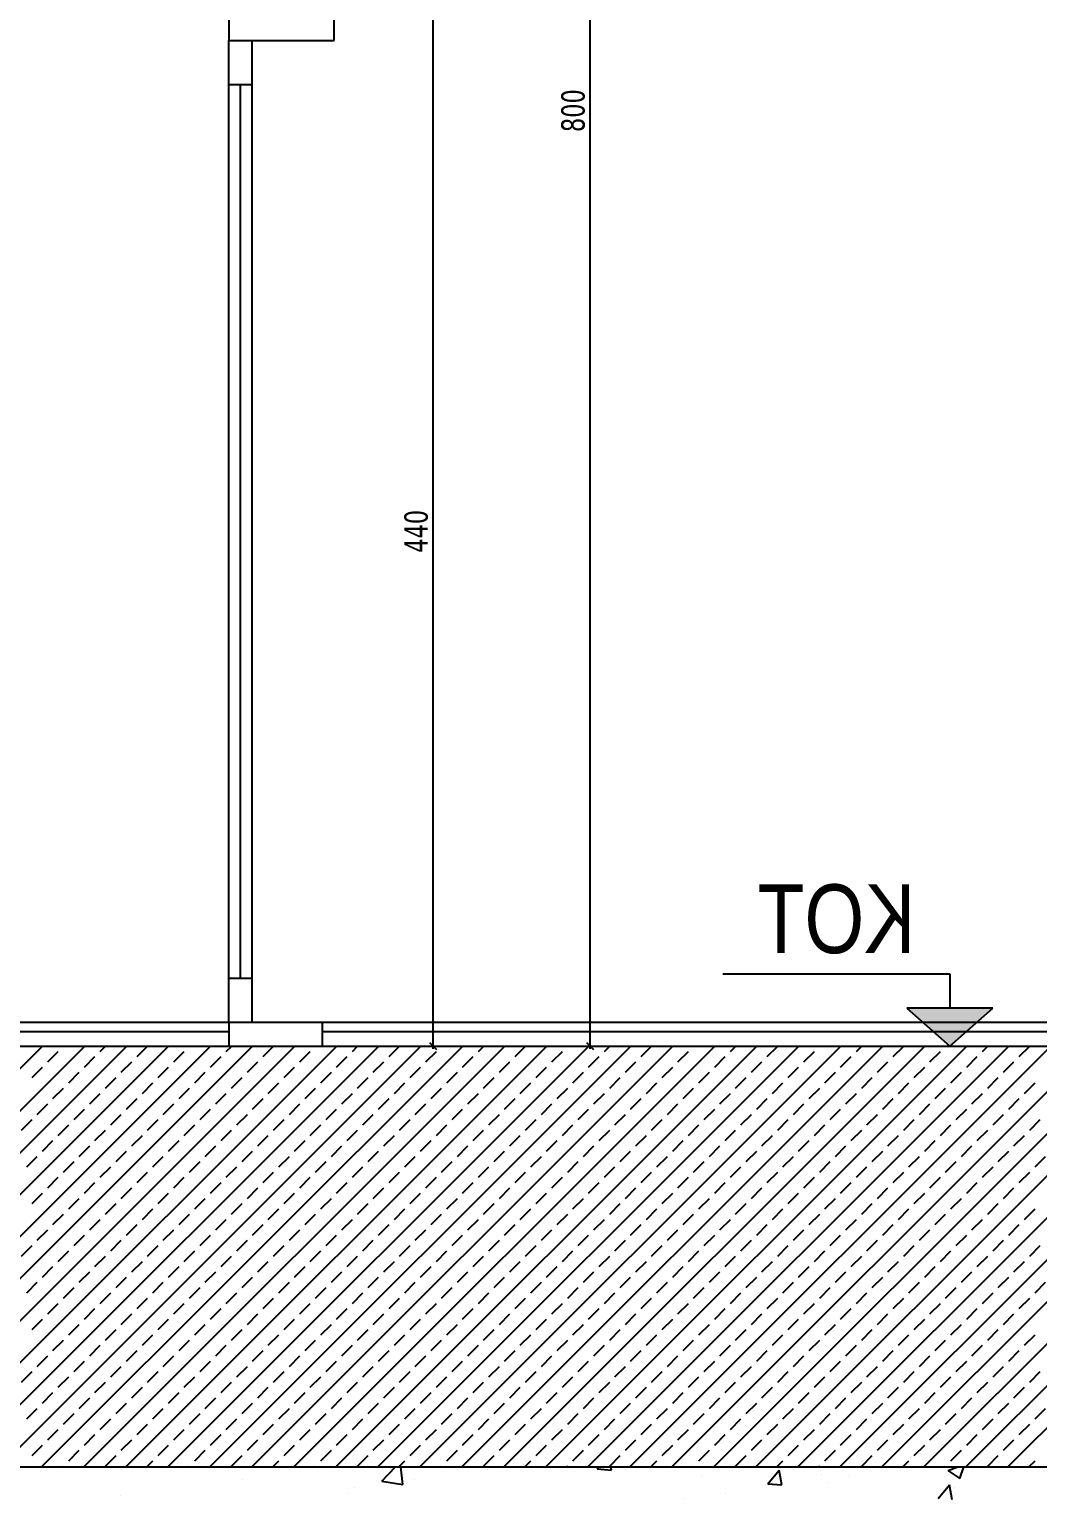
# Model space of a CAD drawing. Header units: millimetres. Extents: x 43168.9 to 43194.6, y -25545.1 to -25543.4.
# Drawn here: x 43182.3806 to 43182.4668, y -25544.7853 to -25544.6596 of the extents above; entities that cross this region are included whole.
import ezdxf
from ezdxf.enums import TextEntityAlignment as Align

# ---------------------------------------------------------------- set-up
doc = ezdxf.new("R2010")
doc.units = ezdxf.units.MM
doc.header["$LTSCALE"] = 200
doc.linetypes.add('kesit_$0$HIDDEN2', pattern=[0.1875, 0.125, -0.0625])
for name, color, linetype in [('dograma_sgh', 43, 'Continuous'), ('kaplama-gnl_sgh', 30, 'Continuous'), ('kesit_$0$izd-alt_sgh', 8, 'kesit_$0$HIDDEN2'), ('kolon-b.a_sgh', 6, 'Continuous'), ('olcuic_sgh', 183, 'Continuous'), ('tarama-betonarme_sgh', 223, 'Continuous'), ('tarama-zemin_sgh', 197, 'Continuous')]:
    doc.layers.add(name, color=color, linetype=linetype)
doc.styles.add('dim', font='VERDANA.TTF', dxfattribs={"width": 0.7})
doc.styles.add('kesit_$0$text2', font='arial.ttf')

msp = doc.modelspace()

# ---------------------------------------------------------------- hatches: boundary and pattern name
msp.add_hatch(color=256).paths.add_polyline_path([(43182.45561, -25544.74332), (43182.46296, -25544.74332), (43182.45928, -25544.74656)])

# ---------------------------------------------------------------- linework, layer by layer
at = {"color": 0, "linetype": 'ByBlock'}
for p, q in [((43182.43988, -25544.74038), (43182.45928, -25544.74038)), ((43182.45928, -25544.74038), (43182.45928, -25544.74332))]:
    msp.add_line(p, q, dxfattribs=at)
for p, q in [((43182.46296, -25544.74332), (43182.45561, -25544.74332)), ((43182.45561, -25544.74332), (43182.45928, -25544.74656)), ((43182.45928, -25544.74656), (43182.46296, -25544.74332))]:
    msp.add_line(p, q)
at = {"color": 0, "linetype": 'ByBlock', "lineweight": -2}
for p, q in [((43182.4148, -25544.74626), (43182.4154, -25544.74686)), ((43182.42822, -25544.74626), (43182.42882, -25544.74686))]:
    msp.add_line(p, q, dxfattribs=at)
at = {"layer": 'dograma_sgh'}
for p, q in [((43182.39764, -25544.65856), (43182.39764, -25544.66056)), ((43182.40664, -25544.66056), (43182.40664, -25544.65856)), ((43182.39764, -25544.66056), (43182.40664, -25544.66056)), ((43182.39764, -25544.74456), (43182.39764, -25544.66056)), ((43182.39964, -25544.74456), (43182.39964, -25544.66056)), ((43182.39964, -25544.66436), (43182.39764, -25544.66436)), ((43182.39864, -25544.74076), (43182.39864, -25544.66436)), ((43182.39764, -25544.74076), (43182.39964, -25544.74076)), ((43182.39764, -25544.74456), (43182.39764, -25544.74656)), ((43182.40564, -25544.74456), (43182.39764, -25544.74456)), ((43182.40564, -25544.74656), (43182.40564, -25544.74456)), ((43182.39764, -25544.74656), (43182.40564, -25544.74656))]:
    msp.add_line(p, q, dxfattribs=at)
at = {"layer": 'kaplama-gnl_sgh'}
for p, q in [((43182.39764, -25544.74456), (43182.30164, -25544.74456)), ((43182.48444, -25544.74456), (43182.40564, -25544.74456)), ((43182.39764, -25544.74536), (43182.30164, -25544.74536)), ((43182.48524, -25544.74536), (43182.40564, -25544.74536))]:
    msp.add_line(p, q, dxfattribs=at)
at = {"layer": 'kesit_$0$izd-alt_sgh'}
msp.add_line((43181.05362, -25544.74656), (43183.01231, -25544.74656), dxfattribs=at)
at = {"layer": 'kolon-b.a_sgh'}
for p, q in [((43182.30164, -25544.74656), (43182.88759, -25544.74656)), ((43182.30164, -25544.78256), (43182.89559, -25544.78256))]:
    msp.add_line(p, q, dxfattribs=at)
at = {"layer": 'olcuic_sgh'}
for p, q in [((43182.42852, -25544.74681), (43182.42852, -25544.58631)), ((43182.4151, -25544.74681), (43182.4151, -25544.65831)), ((43182.4121, -25544.74656), (43182.4157, -25544.74656)), ((43182.42552, -25544.74656), (43182.42912, -25544.74656))]:
    msp.add_line(p, q, dxfattribs=at)
at = {"layer": 'tarama-betonarme_sgh'}
for p, q in [((43182.34571, -25544.78256), (43182.38171, -25544.74656)), ((43182.34931, -25544.78256), (43182.38531, -25544.74656)), ((43182.3529, -25544.78256), (43182.3889, -25544.74656)), ((43182.35649, -25544.78256), (43182.39249, -25544.74656)), ((43182.36008, -25544.78256), (43182.39608, -25544.74656)), ((43182.36367, -25544.78256), (43182.39967, -25544.74656)), ((43182.36727, -25544.78256), (43182.40327, -25544.74656)), ((43182.37086, -25544.78256), (43182.40686, -25544.74656)), ((43182.37445, -25544.78256), (43182.41045, -25544.74656)), ((43182.37804, -25544.78256), (43182.41404, -25544.74656)), ((43182.38163, -25544.78256), (43182.41763, -25544.74656)), ((43182.38215, -25544.74792), (43182.38305, -25544.74702)), ((43182.3835, -25544.74657), (43182.38351, -25544.74656)), ((43182.38523, -25544.78256), (43182.42123, -25544.74656)), ((43182.38664, -25544.74702), (43182.3871, -25544.74656)), ((43182.38882, -25544.78256), (43182.42482, -25544.74656)), ((43182.38979, -25544.74747), (43182.39068, -25544.74657)), ((43182.39241, -25544.78256), (43182.42841, -25544.74656)), ((43182.39293, -25544.74792), (43182.39383, -25544.74702)), ((43182.39428, -25544.74657), (43182.39429, -25544.74656)), ((43182.396, -25544.78256), (43182.432, -25544.74656)), ((43182.39742, -25544.74702), (43182.39788, -25544.74656)), ((43182.39959, -25544.78256), (43182.43559, -25544.74656)), ((43182.40056, -25544.74747), (43182.40146, -25544.74657)), ((43182.40319, -25544.78256), (43182.43919, -25544.74656)), ((43182.40371, -25544.74792), (43182.4046, -25544.74702)), ((43182.40505, -25544.74657), (43182.40506, -25544.74656)), ((43182.40678, -25544.78256), (43182.44278, -25544.74656)), ((43182.4082, -25544.74702), (43182.40865, -25544.74656)), ((43182.41037, -25544.78256), (43182.44637, -25544.74656)), ((43182.41134, -25544.74747), (43182.41224, -25544.74657)), ((43182.41396, -25544.78256), (43182.44996, -25544.74656)), ((43182.41448, -25544.74792), (43182.41538, -25544.74702)), ((43182.41583, -25544.74657), (43182.41584, -25544.74656)), ((43182.41756, -25544.78256), (43182.45356, -25544.74656)), ((43182.41897, -25544.74702), (43182.41943, -25544.74656)), ((43182.42115, -25544.78256), (43182.45715, -25544.74656)), ((43182.42212, -25544.74747), (43182.42301, -25544.74657)), ((43182.42474, -25544.78256), (43182.46074, -25544.74656)), ((43182.42526, -25544.74792), (43182.42616, -25544.74702)), ((43182.42661, -25544.74657), (43182.42661, -25544.74656)), ((43182.42833, -25544.78256), (43182.46433, -25544.74656)), ((43182.42975, -25544.74702), (43182.43021, -25544.74656)), ((43182.43192, -25544.78256), (43182.46792, -25544.74656)), ((43182.43289, -25544.74747), (43182.43379, -25544.74657)), ((43182.43552, -25544.78256), (43182.47152, -25544.74656)), ((43182.43603, -25544.74792), (43182.43693, -25544.74702)), ((43182.43738, -25544.74657), (43182.43739, -25544.74656)), ((43182.43911, -25544.78256), (43182.47511, -25544.74656)), ((43182.44052, -25544.74702), (43182.44098, -25544.74656)), ((43182.4427, -25544.78256), (43182.4787, -25544.74656)), ((43182.44367, -25544.74747), (43182.44457, -25544.74657)), ((43182.44629, -25544.78256), (43182.48229, -25544.74656)), ((43182.44681, -25544.74792), (43182.44771, -25544.74702)), ((43182.44816, -25544.74657), (43182.44817, -25544.74656)), ((43182.44988, -25544.78256), (43182.48588, -25544.74656)), ((43182.4513, -25544.74702), (43182.45176, -25544.74656)), ((43182.45348, -25544.78256), (43182.48948, -25544.74656)), ((43182.45444, -25544.74747), (43182.45534, -25544.74657)), ((43182.45707, -25544.78256), (43182.49307, -25544.74656)), ((43182.45759, -25544.74792), (43182.45849, -25544.74702)), ((43182.45893, -25544.74657), (43182.45894, -25544.74656)), ((43182.46066, -25544.78256), (43182.49666, -25544.74656)), ((43182.46208, -25544.74702), (43182.46254, -25544.74656)), ((43182.46425, -25544.78256), (43182.50025, -25544.74656)), ((43182.46522, -25544.74747), (43182.46612, -25544.74657)), ((43182.38081, -25544.74926), (43182.3817, -25544.74836)), ((43182.3853, -25544.74836), (43182.38619, -25544.74747)), ((43182.38844, -25544.74881), (43182.38934, -25544.74792)), ((43182.39158, -25544.74926), (43182.39248, -25544.74836)), ((43182.39607, -25544.74836), (43182.39697, -25544.74747)), ((43182.39922, -25544.74881), (43182.40011, -25544.74792)), ((43182.40236, -25544.74926), (43182.40326, -25544.74836)), ((43182.40685, -25544.74836), (43182.40775, -25544.74747)), ((43182.40999, -25544.74881), (43182.41089, -25544.74792)), ((43182.41313, -25544.74926), (43182.41403, -25544.74836)), ((43182.41762, -25544.74836), (43182.41852, -25544.74747)), ((43182.42077, -25544.74881), (43182.42167, -25544.74792)), ((43182.42391, -25544.74926), (43182.42481, -25544.74836)), ((43182.4284, -25544.74836), (43182.4293, -25544.74747)), ((43182.43154, -25544.74881), (43182.43244, -25544.74792)), ((43182.43469, -25544.74926), (43182.43559, -25544.74836)), ((43182.43918, -25544.74836), (43182.44008, -25544.74747)), ((43182.44232, -25544.74881), (43182.44322, -25544.74792)), ((43182.44546, -25544.74926), (43182.44636, -25544.74836)), ((43182.44995, -25544.74836), (43182.45085, -25544.74747)), ((43182.4531, -25544.74881), (43182.45399, -25544.74792)), ((43182.45624, -25544.74926), (43182.45714, -25544.74836)), ((43182.46073, -25544.74836), (43182.46163, -25544.74747)), ((43182.46387, -25544.74881), (43182.46477, -25544.74792)), ((43182.38395, -25544.74971), (43182.38485, -25544.74881)), ((43182.38709, -25544.75016), (43182.38799, -25544.74926)), ((43182.39024, -25544.75061), (43182.39113, -25544.74971)), ((43182.39473, -25544.74971), (43182.39562, -25544.74881)), ((43182.39787, -25544.75016), (43182.39877, -25544.74926)), ((43182.40101, -25544.75061), (43182.40191, -25544.74971)), ((43182.4055, -25544.74971), (43182.4064, -25544.74881)), ((43182.40864, -25544.75016), (43182.40954, -25544.74926)), ((43182.41179, -25544.75061), (43182.41269, -25544.74971)), ((43182.41628, -25544.74971), (43182.41718, -25544.74881)), ((43182.41942, -25544.75016), (43182.42032, -25544.74926)), ((43182.42256, -25544.75061), (43182.42346, -25544.74971)), ((43182.42705, -25544.74971), (43182.42795, -25544.74881)), ((43182.4302, -25544.75016), (43182.4311, -25544.74926)), ((43182.43334, -25544.75061), (43182.43424, -25544.74971)), ((43182.43783, -25544.74971), (43182.43873, -25544.74881)), ((43182.44097, -25544.75016), (43182.44187, -25544.74926)), ((43182.44412, -25544.75061), (43182.44501, -25544.74971)), ((43182.44861, -25544.74971), (43182.4495, -25544.74881)), ((43182.45175, -25544.75016), (43182.45265, -25544.74926)), ((43182.45489, -25544.75061), (43182.45579, -25544.74971)), ((43182.45938, -25544.74971), (43182.46028, -25544.74881)), ((43182.46253, -25544.75016), (43182.46342, -25544.74926)), ((43182.46567, -25544.75061), (43182.46657, -25544.74971)), ((43182.3826, -25544.75106), (43182.3835, -25544.75016)), ((43182.38575, -25544.75151), (43182.38664, -25544.75061)), ((43182.39338, -25544.75106), (43182.39428, -25544.75016)), ((43182.39652, -25544.75151), (43182.39742, -25544.75061)), ((43182.40415, -25544.75106), (43182.40505, -25544.75016)), ((43182.4073, -25544.75151), (43182.4082, -25544.75061)), ((43182.41493, -25544.75106), (43182.41583, -25544.75016)), ((43182.41807, -25544.75151), (43182.41897, -25544.75061)), ((43182.42571, -25544.75106), (43182.42661, -25544.75016)), ((43182.42885, -25544.75151), (43182.42975, -25544.75061)), ((43182.43648, -25544.75106), (43182.43738, -25544.75016)), ((43182.43963, -25544.75151), (43182.44052, -25544.75061)), ((43182.44726, -25544.75106), (43182.44816, -25544.75016)), ((43182.4504, -25544.75151), (43182.4513, -25544.75061)), ((43182.45804, -25544.75106), (43182.45893, -25544.75016)), ((43182.46118, -25544.75151), (43182.46208, -25544.75061)), ((43182.38125, -25544.75241), (43182.38215, -25544.75151)), ((43182.3844, -25544.75285), (43182.3853, -25544.75196)), ((43182.38889, -25544.75196), (43182.38979, -25544.75106)), ((43182.39203, -25544.75241), (43182.39293, -25544.75151)), ((43182.39517, -25544.75285), (43182.39607, -25544.75196)), ((43182.39966, -25544.75196), (43182.40056, -25544.75106)), ((43182.40281, -25544.75241), (43182.40371, -25544.75151)), ((43182.40595, -25544.75285), (43182.40685, -25544.75196)), ((43182.41044, -25544.75196), (43182.41134, -25544.75106)), ((43182.41358, -25544.75241), (43182.41448, -25544.75151)), ((43182.41673, -25544.75285), (43182.41762, -25544.75196)), ((43182.42122, -25544.75196), (43182.42212, -25544.75106)), ((43182.42436, -25544.75241), (43182.42526, -25544.75151)), ((43182.4275, -25544.75285), (43182.4284, -25544.75196)), ((43182.43199, -25544.75196), (43182.43289, -25544.75106)), ((43182.43514, -25544.75241), (43182.43603, -25544.75151)), ((43182.43828, -25544.75285), (43182.43918, -25544.75196)), ((43182.44277, -25544.75196), (43182.44367, -25544.75106)), ((43182.44591, -25544.75241), (43182.44681, -25544.75151)), ((43182.44906, -25544.75285), (43182.44995, -25544.75196)), ((43182.45355, -25544.75196), (43182.45444, -25544.75106)), ((43182.45669, -25544.75241), (43182.45759, -25544.75151)), ((43182.45983, -25544.75285), (43182.46073, -25544.75196)), ((43182.46432, -25544.75196), (43182.46522, -25544.75106)), ((43182.37991, -25544.75375), (43182.38081, -25544.75285)), ((43182.38305, -25544.7542), (43182.38395, -25544.7533)), ((43182.38754, -25544.7533), (43182.38844, -25544.75241)), ((43182.39068, -25544.75375), (43182.39158, -25544.75285)), ((43182.39383, -25544.7542), (43182.39473, -25544.7533)), ((43182.39832, -25544.7533), (43182.39922, -25544.75241)), ((43182.40146, -25544.75375), (43182.40236, -25544.75285)), ((43182.4046, -25544.7542), (43182.4055, -25544.7533)), ((43182.40909, -25544.7533), (43182.40999, -25544.75241)), ((43182.41224, -25544.75375), (43182.41313, -25544.75285)), ((43182.41538, -25544.7542), (43182.41628, -25544.7533)), ((43182.41987, -25544.7533), (43182.42077, -25544.75241)), ((43182.42301, -25544.75375), (43182.42391, -25544.75285)), ((43182.42616, -25544.7542), (43182.42705, -25544.7533)), ((43182.43065, -25544.7533), (43182.43154, -25544.75241)), ((43182.43379, -25544.75375), (43182.43469, -25544.75285)), ((43182.43693, -25544.7542), (43182.43783, -25544.7533)), ((43182.44142, -25544.7533), (43182.44232, -25544.75241)), ((43182.44457, -25544.75375), (43182.44546, -25544.75285)), ((43182.44771, -25544.7542), (43182.44861, -25544.7533)), ((43182.4522, -25544.7533), (43182.4531, -25544.75241)), ((43182.45534, -25544.75375), (43182.45624, -25544.75285)), ((43182.45849, -25544.7542), (43182.45938, -25544.7533)), ((43182.46298, -25544.7533), (43182.46387, -25544.75241)), ((43182.46612, -25544.75375), (43182.46702, -25544.75285)), ((43182.3817, -25544.75555), (43182.3826, -25544.75465)), ((43182.38619, -25544.75465), (43182.38709, -25544.75375)), ((43182.38934, -25544.7551), (43182.39024, -25544.7542)), ((43182.39248, -25544.75555), (43182.39338, -25544.75465)), ((43182.39697, -25544.75465), (43182.39787, -25544.75375)), ((43182.40011, -25544.7551), (43182.40101, -25544.7542)), ((43182.40326, -25544.75555), (43182.40415, -25544.75465)), ((43182.40775, -25544.75465), (43182.40864, -25544.75375)), ((43182.41089, -25544.7551), (43182.41179, -25544.7542)), ((43182.41403, -25544.75555), (43182.41493, -25544.75465)), ((43182.41852, -25544.75465), (43182.41942, -25544.75375)), ((43182.42167, -25544.7551), (43182.42256, -25544.7542)), ((43182.42481, -25544.75555), (43182.42571, -25544.75465)), ((43182.4293, -25544.75465), (43182.4302, -25544.75375)), ((43182.43244, -25544.7551), (43182.43334, -25544.7542)), ((43182.43559, -25544.75555), (43182.43648, -25544.75465)), ((43182.44008, -25544.75465), (43182.44097, -25544.75375)), ((43182.44322, -25544.7551), (43182.44412, -25544.7542)), ((43182.44636, -25544.75555), (43182.44726, -25544.75465)), ((43182.45085, -25544.75465), (43182.45175, -25544.75375)), ((43182.45399, -25544.7551), (43182.45489, -25544.7542)), ((43182.45714, -25544.75555), (43182.45804, -25544.75465)), ((43182.46163, -25544.75465), (43182.46253, -25544.75375)), ((43182.46477, -25544.7551), (43182.46567, -25544.7542)), ((43182.38036, -25544.7569), (43182.38125, -25544.756)), ((43182.38485, -25544.756), (43182.38575, -25544.7551)), ((43182.38799, -25544.75645), (43182.38889, -25544.75555)), ((43182.39113, -25544.7569), (43182.39203, -25544.756)), ((43182.39562, -25544.756), (43182.39652, -25544.7551)), ((43182.39877, -25544.75645), (43182.39966, -25544.75555)), ((43182.40191, -25544.7569), (43182.40281, -25544.756)), ((43182.4064, -25544.756), (43182.4073, -25544.7551)), ((43182.40954, -25544.75645), (43182.41044, -25544.75555)), ((43182.41269, -25544.7569), (43182.41358, -25544.756)), ((43182.41718, -25544.756), (43182.41807, -25544.7551)), ((43182.42032, -25544.75645), (43182.42122, -25544.75555)), ((43182.42346, -25544.7569), (43182.42436, -25544.756)), ((43182.42795, -25544.756), (43182.42885, -25544.7551)), ((43182.4311, -25544.75645), (43182.43199, -25544.75555)), ((43182.43424, -25544.7569), (43182.43514, -25544.756)), ((43182.43873, -25544.756), (43182.43963, -25544.7551)), ((43182.44187, -25544.75645), (43182.44277, -25544.75555)), ((43182.44501, -25544.7569), (43182.44591, -25544.756)), ((43182.4495, -25544.756), (43182.4504, -25544.7551)), ((43182.45265, -25544.75645), (43182.45355, -25544.75555)), ((43182.45579, -25544.7569), (43182.45669, -25544.756)), ((43182.46028, -25544.756), (43182.46118, -25544.7551)), ((43182.46342, -25544.75645), (43182.46432, -25544.75555)), ((43182.46657, -25544.7569), (43182.46747, -25544.756)), ((43182.3835, -25544.75734), (43182.3844, -25544.75645)), ((43182.38664, -25544.75779), (43182.38754, -25544.7569)), ((43182.39428, -25544.75734), (43182.39517, -25544.75645)), ((43182.39742, -25544.75779), (43182.39832, -25544.7569)), ((43182.40505, -25544.75734), (43182.40595, -25544.75645)), ((43182.4082, -25544.75779), (43182.40909, -25544.7569)), ((43182.41583, -25544.75734), (43182.41673, -25544.75645)), ((43182.41897, -25544.75779), (43182.41987, -25544.7569)), ((43182.42661, -25544.75734), (43182.4275, -25544.75645)), ((43182.42975, -25544.75779), (43182.43065, -25544.7569)), ((43182.43738, -25544.75734), (43182.43828, -25544.75645)), ((43182.44052, -25544.75779), (43182.44142, -25544.7569)), ((43182.44816, -25544.75734), (43182.44906, -25544.75645)), ((43182.4513, -25544.75779), (43182.4522, -25544.7569)), ((43182.45893, -25544.75734), (43182.45983, -25544.75645)), ((43182.46208, -25544.75779), (43182.46298, -25544.7569)), ((43182.38215, -25544.75869), (43182.38305, -25544.75779)), ((43182.3853, -25544.75914), (43182.38619, -25544.75824)), ((43182.38979, -25544.75824), (43182.39068, -25544.75734)), ((43182.39293, -25544.75869), (43182.39383, -25544.75779)), ((43182.39607, -25544.75914), (43182.39697, -25544.75824)), ((43182.40056, -25544.75824), (43182.40146, -25544.75734)), ((43182.40371, -25544.75869), (43182.4046, -25544.75779)), ((43182.40685, -25544.75914), (43182.40775, -25544.75824)), ((43182.41134, -25544.75824), (43182.41224, -25544.75734)), ((43182.41448, -25544.75869), (43182.41538, -25544.75779)), ((43182.41762, -25544.75914), (43182.41852, -25544.75824)), ((43182.42212, -25544.75824), (43182.42301, -25544.75734)), ((43182.42526, -25544.75869), (43182.42616, -25544.75779)), ((43182.4284, -25544.75914), (43182.4293, -25544.75824)), ((43182.43289, -25544.75824), (43182.43379, -25544.75734)), ((43182.43603, -25544.75869), (43182.43693, -25544.75779)), ((43182.43918, -25544.75914), (43182.44008, -25544.75824)), ((43182.44367, -25544.75824), (43182.44457, -25544.75734)), ((43182.44681, -25544.75869), (43182.44771, -25544.75779)), ((43182.44995, -25544.75914), (43182.45085, -25544.75824)), ((43182.45444, -25544.75824), (43182.45534, -25544.75734)), ((43182.45759, -25544.75869), (43182.45849, -25544.75779)), ((43182.46073, -25544.75914), (43182.46163, -25544.75824)), ((43182.46522, -25544.75824), (43182.46612, -25544.75734)), ((43182.38081, -25544.76004), (43182.3817, -25544.75914)), ((43182.38395, -25544.76049), (43182.38485, -25544.75959)), ((43182.38844, -25544.75959), (43182.38934, -25544.75869)), ((43182.39158, -25544.76004), (43182.39248, -25544.75914)), ((43182.39473, -25544.76049), (43182.39562, -25544.75959)), ((43182.39922, -25544.75959), (43182.40011, -25544.75869)), ((43182.40236, -25544.76004), (43182.40326, -25544.75914)), ((43182.4055, -25544.76049), (43182.4064, -25544.75959)), ((43182.40999, -25544.75959), (43182.41089, -25544.75869)), ((43182.41313, -25544.76004), (43182.41403, -25544.75914)), ((43182.41628, -25544.76049), (43182.41718, -25544.75959)), ((43182.42077, -25544.75959), (43182.42167, -25544.75869)), ((43182.42391, -25544.76004), (43182.42481, -25544.75914)), ((43182.42705, -25544.76049), (43182.42795, -25544.75959)), ((43182.43154, -25544.75959), (43182.43244, -25544.75869)), ((43182.43469, -25544.76004), (43182.43559, -25544.75914)), ((43182.43783, -25544.76049), (43182.43873, -25544.75959)), ((43182.44232, -25544.75959), (43182.44322, -25544.75869)), ((43182.44546, -25544.76004), (43182.44636, -25544.75914)), ((43182.44861, -25544.76049), (43182.4495, -25544.75959)), ((43182.4531, -25544.75959), (43182.45399, -25544.75869)), ((43182.45624, -25544.76004), (43182.45714, -25544.75914)), ((43182.45938, -25544.76049), (43182.46028, -25544.75959)), ((43182.46387, -25544.75959), (43182.46477, -25544.75869)), ((43182.3826, -25544.76183), (43182.3835, -25544.76094)), ((43182.38709, -25544.76094), (43182.38799, -25544.76004)), ((43182.39024, -25544.76139), (43182.39113, -25544.76049)), ((43182.39338, -25544.76183), (43182.39428, -25544.76094)), ((43182.39787, -25544.76094), (43182.39877, -25544.76004)), ((43182.40101, -25544.76139), (43182.40191, -25544.76049)), ((43182.40415, -25544.76183), (43182.40505, -25544.76094)), ((43182.40864, -25544.76094), (43182.40954, -25544.76004)), ((43182.41179, -25544.76139), (43182.41269, -25544.76049)), ((43182.41493, -25544.76183), (43182.41583, -25544.76094)), ((43182.41942, -25544.76094), (43182.42032, -25544.76004)), ((43182.42256, -25544.76139), (43182.42346, -25544.76049)), ((43182.42571, -25544.76183), (43182.42661, -25544.76094)), ((43182.4302, -25544.76094), (43182.4311, -25544.76004)), ((43182.43334, -25544.76139), (43182.43424, -25544.76049)), ((43182.43648, -25544.76183), (43182.43738, -25544.76094)), ((43182.44097, -25544.76094), (43182.44187, -25544.76004)), ((43182.44412, -25544.76139), (43182.44501, -25544.76049)), ((43182.44726, -25544.76183), (43182.44816, -25544.76094)), ((43182.45175, -25544.76094), (43182.45265, -25544.76004)), ((43182.45489, -25544.76139), (43182.45579, -25544.76049)), ((43182.45804, -25544.76183), (43182.45893, -25544.76094)), ((43182.46253, -25544.76094), (43182.46342, -25544.76004)), ((43182.46567, -25544.76139), (43182.46657, -25544.76049)), ((43182.38125, -25544.76318), (43182.38215, -25544.76228)), ((43182.38575, -25544.76228), (43182.38664, -25544.76139)), ((43182.38889, -25544.76273), (43182.38979, -25544.76183)), ((43182.39203, -25544.76318), (43182.39293, -25544.76228)), ((43182.39652, -25544.76228), (43182.39742, -25544.76139)), ((43182.39966, -25544.76273), (43182.40056, -25544.76183)), ((43182.40281, -25544.76318), (43182.40371, -25544.76228)), ((43182.4073, -25544.76228), (43182.4082, -25544.76139)), ((43182.41044, -25544.76273), (43182.41134, -25544.76183)), ((43182.41358, -25544.76318), (43182.41448, -25544.76228)), ((43182.41807, -25544.76228), (43182.41897, -25544.76139)), ((43182.42122, -25544.76273), (43182.42212, -25544.76183)), ((43182.42436, -25544.76318), (43182.42526, -25544.76228)), ((43182.42885, -25544.76228), (43182.42975, -25544.76139)), ((43182.43199, -25544.76273), (43182.43289, -25544.76183)), ((43182.43514, -25544.76318), (43182.43603, -25544.76228)), ((43182.43963, -25544.76228), (43182.44052, -25544.76139)), ((43182.44277, -25544.76273), (43182.44367, -25544.76183)), ((43182.44591, -25544.76318), (43182.44681, -25544.76228)), ((43182.4504, -25544.76228), (43182.4513, -25544.76139)), ((43182.45355, -25544.76273), (43182.45444, -25544.76183)), ((43182.45669, -25544.76318), (43182.45759, -25544.76228)), ((43182.46118, -25544.76228), (43182.46208, -25544.76139)), ((43182.46432, -25544.76273), (43182.46522, -25544.76183)), ((43182.3844, -25544.76363), (43182.3853, -25544.76273)), ((43182.38754, -25544.76408), (43182.38844, -25544.76318)), ((43182.39517, -25544.76363), (43182.39607, -25544.76273)), ((43182.39832, -25544.76408), (43182.39922, -25544.76318)), ((43182.40595, -25544.76363), (43182.40685, -25544.76273)), ((43182.40909, -25544.76408), (43182.40999, -25544.76318)), ((43182.41673, -25544.76363), (43182.41762, -25544.76273)), ((43182.41987, -25544.76408), (43182.42077, -25544.76318)), ((43182.4275, -25544.76363), (43182.4284, -25544.76273)), ((43182.43065, -25544.76408), (43182.43154, -25544.76318)), ((43182.43828, -25544.76363), (43182.43918, -25544.76273)), ((43182.44142, -25544.76408), (43182.44232, -25544.76318)), ((43182.44906, -25544.76363), (43182.44995, -25544.76273)), ((43182.4522, -25544.76408), (43182.4531, -25544.76318)), ((43182.45983, -25544.76363), (43182.46073, -25544.76273)), ((43182.46298, -25544.76408), (43182.46387, -25544.76318)), ((43182.37991, -25544.76453), (43182.38081, -25544.76363)), ((43182.38305, -25544.76498), (43182.38395, -25544.76408)), ((43182.38619, -25544.76543), (43182.38709, -25544.76453)), ((43182.39068, -25544.76453), (43182.39158, -25544.76363)), ((43182.39383, -25544.76498), (43182.39473, -25544.76408)), ((43182.39697, -25544.76543), (43182.39787, -25544.76453)), ((43182.40146, -25544.76453), (43182.40236, -25544.76363)), ((43182.4046, -25544.76498), (43182.4055, -25544.76408)), ((43182.40775, -25544.76543), (43182.40864, -25544.76453)), ((43182.41224, -25544.76453), (43182.41313, -25544.76363)), ((43182.41538, -25544.76498), (43182.41628, -25544.76408)), ((43182.41852, -25544.76543), (43182.41942, -25544.76453)), ((43182.42301, -25544.76453), (43182.42391, -25544.76363)), ((43182.42616, -25544.76498), (43182.42705, -25544.76408)), ((43182.4293, -25544.76543), (43182.4302, -25544.76453)), ((43182.43379, -25544.76453), (43182.43469, -25544.76363)), ((43182.43693, -25544.76498), (43182.43783, -25544.76408)), ((43182.44008, -25544.76543), (43182.44097, -25544.76453)), ((43182.44457, -25544.76453), (43182.44546, -25544.76363)), ((43182.44771, -25544.76498), (43182.44861, -25544.76408)), ((43182.45085, -25544.76543), (43182.45175, -25544.76453)), ((43182.45534, -25544.76453), (43182.45624, -25544.76363)), ((43182.45849, -25544.76498), (43182.45938, -25544.76408)), ((43182.46163, -25544.76543), (43182.46253, -25544.76453)), ((43182.46612, -25544.76453), (43182.46702, -25544.76363)), ((43182.3817, -25544.76632), (43182.3826, -25544.76543)), ((43182.38485, -25544.76677), (43182.38575, -25544.76588)), ((43182.38934, -25544.76588), (43182.39024, -25544.76498)), ((43182.39248, -25544.76632), (43182.39338, -25544.76543)), ((43182.39562, -25544.76677), (43182.39652, -25544.76588)), ((43182.40011, -25544.76588), (43182.40101, -25544.76498)), ((43182.40326, -25544.76632), (43182.40415, -25544.76543)), ((43182.4064, -25544.76677), (43182.4073, -25544.76588)), ((43182.41089, -25544.76588), (43182.41179, -25544.76498)), ((43182.41403, -25544.76632), (43182.41493, -25544.76543)), ((43182.41718, -25544.76677), (43182.41807, -25544.76588)), ((43182.42167, -25544.76588), (43182.42256, -25544.76498)), ((43182.42481, -25544.76632), (43182.42571, -25544.76543)), ((43182.42795, -25544.76677), (43182.42885, -25544.76588)), ((43182.43244, -25544.76588), (43182.43334, -25544.76498)), ((43182.43559, -25544.76632), (43182.43648, -25544.76543)), ((43182.43873, -25544.76677), (43182.43963, -25544.76588)), ((43182.44322, -25544.76588), (43182.44412, -25544.76498)), ((43182.44636, -25544.76632), (43182.44726, -25544.76543)), ((43182.4495, -25544.76677), (43182.4504, -25544.76588)), ((43182.45399, -25544.76588), (43182.45489, -25544.76498)), ((43182.45714, -25544.76632), (43182.45804, -25544.76543)), ((43182.46028, -25544.76677), (43182.46118, -25544.76588)), ((43182.46477, -25544.76588), (43182.46567, -25544.76498)), ((43182.38036, -25544.76767), (43182.38125, -25544.76677)), ((43182.3835, -25544.76812), (43182.3844, -25544.76722)), ((43182.38799, -25544.76722), (43182.38889, -25544.76632)), ((43182.39113, -25544.76767), (43182.39203, -25544.76677)), ((43182.39428, -25544.76812), (43182.39517, -25544.76722)), ((43182.39877, -25544.76722), (43182.39966, -25544.76632)), ((43182.40191, -25544.76767), (43182.40281, -25544.76677)), ((43182.40505, -25544.76812), (43182.40595, -25544.76722)), ((43182.40954, -25544.76722), (43182.41044, -25544.76632)), ((43182.41269, -25544.76767), (43182.41358, -25544.76677)), ((43182.41583, -25544.76812), (43182.41673, -25544.76722)), ((43182.42032, -25544.76722), (43182.42122, -25544.76632)), ((43182.42346, -25544.76767), (43182.42436, -25544.76677)), ((43182.42661, -25544.76812), (43182.4275, -25544.76722)), ((43182.4311, -25544.76722), (43182.43199, -25544.76632)), ((43182.43424, -25544.76767), (43182.43514, -25544.76677)), ((43182.43738, -25544.76812), (43182.43828, -25544.76722)), ((43182.44187, -25544.76722), (43182.44277, -25544.76632)), ((43182.44501, -25544.76767), (43182.44591, -25544.76677)), ((43182.44816, -25544.76812), (43182.44906, -25544.76722)), ((43182.45265, -25544.76722), (43182.45355, -25544.76632)), ((43182.45579, -25544.76767), (43182.45669, -25544.76677)), ((43182.45893, -25544.76812), (43182.45983, -25544.76722)), ((43182.46342, -25544.76722), (43182.46432, -25544.76632)), ((43182.46657, -25544.76767), (43182.46747, -25544.76677)), ((43182.38215, -25544.76947), (43182.38305, -25544.76857)), ((43182.38664, -25544.76857), (43182.38754, -25544.76767)), ((43182.38979, -25544.76902), (43182.39068, -25544.76812)), ((43182.39293, -25544.76947), (43182.39383, -25544.76857)), ((43182.39742, -25544.76857), (43182.39832, -25544.76767)), ((43182.40056, -25544.76902), (43182.40146, -25544.76812)), ((43182.40371, -25544.76947), (43182.4046, -25544.76857)), ((43182.4082, -25544.76857), (43182.40909, -25544.76767)), ((43182.41134, -25544.76902), (43182.41224, -25544.76812)), ((43182.41448, -25544.76947), (43182.41538, -25544.76857)), ((43182.41897, -25544.76857), (43182.41987, -25544.76767)), ((43182.42212, -25544.76902), (43182.42301, -25544.76812)), ((43182.42526, -25544.76947), (43182.42616, -25544.76857)), ((43182.42975, -25544.76857), (43182.43065, -25544.76767)), ((43182.43289, -25544.76902), (43182.43379, -25544.76812)), ((43182.43603, -25544.76947), (43182.43693, -25544.76857)), ((43182.44052, -25544.76857), (43182.44142, -25544.76767)), ((43182.44367, -25544.76902), (43182.44457, -25544.76812)), ((43182.44681, -25544.76947), (43182.44771, -25544.76857)), ((43182.4513, -25544.76857), (43182.4522, -25544.76767)), ((43182.45444, -25544.76902), (43182.45534, -25544.76812)), ((43182.45759, -25544.76947), (43182.45849, -25544.76857)), ((43182.46208, -25544.76857), (43182.46298, -25544.76767)), ((43182.46522, -25544.76902), (43182.46612, -25544.76812)), ((43182.3853, -25544.76992), (43182.38619, -25544.76902)), ((43182.38844, -25544.77037), (43182.38934, -25544.76947)), ((43182.39607, -25544.76992), (43182.39697, -25544.76902)), ((43182.39922, -25544.77037), (43182.40011, -25544.76947)), ((43182.40685, -25544.76992), (43182.40775, -25544.76902)), ((43182.40999, -25544.77037), (43182.41089, -25544.76947)), ((43182.41762, -25544.76992), (43182.41852, -25544.76902)), ((43182.42077, -25544.77037), (43182.42167, -25544.76947)), ((43182.4284, -25544.76992), (43182.4293, -25544.76902)), ((43182.43154, -25544.77037), (43182.43244, -25544.76947)), ((43182.43918, -25544.76992), (43182.44008, -25544.76902)), ((43182.44232, -25544.77037), (43182.44322, -25544.76947)), ((43182.44995, -25544.76992), (43182.45085, -25544.76902)), ((43182.4531, -25544.77037), (43182.45399, -25544.76947)), ((43182.46073, -25544.76992), (43182.46163, -25544.76902)), ((43182.46387, -25544.77037), (43182.46477, -25544.76947)), ((43182.38081, -25544.77081), (43182.3817, -25544.76992)), ((43182.38395, -25544.77126), (43182.38485, -25544.77037)), ((43182.38709, -25544.77171), (43182.38799, -25544.77081)), ((43182.39158, -25544.77081), (43182.39248, -25544.76992)), ((43182.39473, -25544.77126), (43182.39562, -25544.77037)), ((43182.39787, -25544.77171), (43182.39877, -25544.77081)), ((43182.40236, -25544.77081), (43182.40326, -25544.76992)), ((43182.4055, -25544.77126), (43182.4064, -25544.77037)), ((43182.40864, -25544.77171), (43182.40954, -25544.77081)), ((43182.41313, -25544.77081), (43182.41403, -25544.76992)), ((43182.41628, -25544.77126), (43182.41718, -25544.77037)), ((43182.41942, -25544.77171), (43182.42032, -25544.77081)), ((43182.42391, -25544.77081), (43182.42481, -25544.76992)), ((43182.42705, -25544.77126), (43182.42795, -25544.77037)), ((43182.4302, -25544.77171), (43182.4311, -25544.77081)), ((43182.43469, -25544.77081), (43182.43559, -25544.76992)), ((43182.43783, -25544.77126), (43182.43873, -25544.77037)), ((43182.44097, -25544.77171), (43182.44187, -25544.77081)), ((43182.44546, -25544.77081), (43182.44636, -25544.76992)), ((43182.44861, -25544.77126), (43182.4495, -25544.77037)), ((43182.45175, -25544.77171), (43182.45265, -25544.77081)), ((43182.45624, -25544.77081), (43182.45714, -25544.76992)), ((43182.45938, -25544.77126), (43182.46028, -25544.77037)), ((43182.46253, -25544.77171), (43182.46342, -25544.77081)), ((43182.3826, -25544.77261), (43182.3835, -25544.77171)), ((43182.38575, -25544.77306), (43182.38664, -25544.77216)), ((43182.39024, -25544.77216), (43182.39113, -25544.77126)), ((43182.39338, -25544.77261), (43182.39428, -25544.77171)), ((43182.39652, -25544.77306), (43182.39742, -25544.77216)), ((43182.40101, -25544.77216), (43182.40191, -25544.77126)), ((43182.40415, -25544.77261), (43182.40505, -25544.77171)), ((43182.4073, -25544.77306), (43182.4082, -25544.77216)), ((43182.41179, -25544.77216), (43182.41269, -25544.77126)), ((43182.41493, -25544.77261), (43182.41583, -25544.77171)), ((43182.41807, -25544.77306), (43182.41897, -25544.77216)), ((43182.42256, -25544.77216), (43182.42346, -25544.77126)), ((43182.42571, -25544.77261), (43182.42661, -25544.77171)), ((43182.42885, -25544.77306), (43182.42975, -25544.77216)), ((43182.43334, -25544.77216), (43182.43424, -25544.77126)), ((43182.43648, -25544.77261), (43182.43738, -25544.77171)), ((43182.43963, -25544.77306), (43182.44052, -25544.77216)), ((43182.44412, -25544.77216), (43182.44501, -25544.77126)), ((43182.44726, -25544.77261), (43182.44816, -25544.77171)), ((43182.4504, -25544.77306), (43182.4513, -25544.77216)), ((43182.45489, -25544.77216), (43182.45579, -25544.77126)), ((43182.45804, -25544.77261), (43182.45893, -25544.77171)), ((43182.46118, -25544.77306), (43182.46208, -25544.77216)), ((43182.46567, -25544.77216), (43182.46657, -25544.77126)), ((43182.38125, -25544.77396), (43182.38215, -25544.77306)), ((43182.3844, -25544.77441), (43182.3853, -25544.77351)), ((43182.38889, -25544.77351), (43182.38979, -25544.77261)), ((43182.39203, -25544.77396), (43182.39293, -25544.77306)), ((43182.39517, -25544.77441), (43182.39607, -25544.77351)), ((43182.39966, -25544.77351), (43182.40056, -25544.77261)), ((43182.40281, -25544.77396), (43182.40371, -25544.77306)), ((43182.40595, -25544.77441), (43182.40685, -25544.77351)), ((43182.41044, -25544.77351), (43182.41134, -25544.77261)), ((43182.41358, -25544.77396), (43182.41448, -25544.77306)), ((43182.41673, -25544.77441), (43182.41762, -25544.77351)), ((43182.42122, -25544.77351), (43182.42212, -25544.77261)), ((43182.42436, -25544.77396), (43182.42526, -25544.77306)), ((43182.4275, -25544.77441), (43182.4284, -25544.77351)), ((43182.43199, -25544.77351), (43182.43289, -25544.77261)), ((43182.43514, -25544.77396), (43182.43603, -25544.77306)), ((43182.43828, -25544.77441), (43182.43918, -25544.77351)), ((43182.44277, -25544.77351), (43182.44367, -25544.77261)), ((43182.44591, -25544.77396), (43182.44681, -25544.77306)), ((43182.44906, -25544.77441), (43182.44995, -25544.77351)), ((43182.45355, -25544.77351), (43182.45444, -25544.77261)), ((43182.45669, -25544.77396), (43182.45759, -25544.77306)), ((43182.45983, -25544.77441), (43182.46073, -25544.77351)), ((43182.46432, -25544.77351), (43182.46522, -25544.77261)), ((43182.37991, -25544.7753), (43182.38081, -25544.77441)), ((43182.38305, -25544.77575), (43182.38395, -25544.77486)), ((43182.38754, -25544.77486), (43182.38844, -25544.77396)), ((43182.39068, -25544.7753), (43182.39158, -25544.77441)), ((43182.39383, -25544.77575), (43182.39473, -25544.77486)), ((43182.39832, -25544.77486), (43182.39922, -25544.77396)), ((43182.40146, -25544.7753), (43182.40236, -25544.77441)), ((43182.4046, -25544.77575), (43182.4055, -25544.77486)), ((43182.40909, -25544.77486), (43182.40999, -25544.77396)), ((43182.41224, -25544.7753), (43182.41313, -25544.77441)), ((43182.41538, -25544.77575), (43182.41628, -25544.77486)), ((43182.41987, -25544.77486), (43182.42077, -25544.77396)), ((43182.42301, -25544.7753), (43182.42391, -25544.77441)), ((43182.42616, -25544.77575), (43182.42705, -25544.77486)), ((43182.43065, -25544.77486), (43182.43154, -25544.77396)), ((43182.43379, -25544.7753), (43182.43469, -25544.77441)), ((43182.43693, -25544.77575), (43182.43783, -25544.77486)), ((43182.44142, -25544.77486), (43182.44232, -25544.77396)), ((43182.44457, -25544.7753), (43182.44546, -25544.77441)), ((43182.44771, -25544.77575), (43182.44861, -25544.77486)), ((43182.4522, -25544.77486), (43182.4531, -25544.77396)), ((43182.45534, -25544.7753), (43182.45624, -25544.77441)), ((43182.45849, -25544.77575), (43182.45938, -25544.77486)), ((43182.46298, -25544.77486), (43182.46387, -25544.77396)), ((43182.46612, -25544.7753), (43182.46702, -25544.77441)), ((43182.38619, -25544.7762), (43182.38709, -25544.7753)), ((43182.38934, -25544.77665), (43182.39024, -25544.77575)), ((43182.39697, -25544.7762), (43182.39787, -25544.7753)), ((43182.40011, -25544.77665), (43182.40101, -25544.77575)), ((43182.40775, -25544.7762), (43182.40864, -25544.7753)), ((43182.41089, -25544.77665), (43182.41179, -25544.77575)), ((43182.41852, -25544.7762), (43182.41942, -25544.7753)), ((43182.42167, -25544.77665), (43182.42256, -25544.77575)), ((43182.4293, -25544.7762), (43182.4302, -25544.7753)), ((43182.43244, -25544.77665), (43182.43334, -25544.77575)), ((43182.44008, -25544.7762), (43182.44097, -25544.7753)), ((43182.44322, -25544.77665), (43182.44412, -25544.77575)), ((43182.45085, -25544.7762), (43182.45175, -25544.7753)), ((43182.45399, -25544.77665), (43182.45489, -25544.77575)), ((43182.46163, -25544.7762), (43182.46253, -25544.7753)), ((43182.46477, -25544.77665), (43182.46567, -25544.77575)), ((43182.3817, -25544.7771), (43182.3826, -25544.7762)), ((43182.38485, -25544.77755), (43182.38575, -25544.77665)), ((43182.38799, -25544.778), (43182.38889, -25544.7771)), ((43182.39248, -25544.7771), (43182.39338, -25544.7762)), ((43182.39562, -25544.77755), (43182.39652, -25544.77665)), ((43182.39877, -25544.778), (43182.39966, -25544.7771)), ((43182.40326, -25544.7771), (43182.40415, -25544.7762)), ((43182.4064, -25544.77755), (43182.4073, -25544.77665)), ((43182.40954, -25544.778), (43182.41044, -25544.7771)), ((43182.41403, -25544.7771), (43182.41493, -25544.7762)), ((43182.41718, -25544.77755), (43182.41807, -25544.77665)), ((43182.42032, -25544.778), (43182.42122, -25544.7771)), ((43182.42481, -25544.7771), (43182.42571, -25544.7762)), ((43182.42795, -25544.77755), (43182.42885, -25544.77665)), ((43182.4311, -25544.778), (43182.43199, -25544.7771)), ((43182.43559, -25544.7771), (43182.43648, -25544.7762)), ((43182.43873, -25544.77755), (43182.43963, -25544.77665)), ((43182.44187, -25544.778), (43182.44277, -25544.7771)), ((43182.44636, -25544.7771), (43182.44726, -25544.7762)), ((43182.4495, -25544.77755), (43182.4504, -25544.77665)), ((43182.45265, -25544.778), (43182.45355, -25544.7771)), ((43182.45714, -25544.7771), (43182.45804, -25544.7762)), ((43182.46028, -25544.77755), (43182.46118, -25544.77665)), ((43182.46342, -25544.778), (43182.46432, -25544.7771)), ((43182.38036, -25544.77845), (43182.38125, -25544.77755)), ((43182.3835, -25544.7789), (43182.3844, -25544.778)), ((43182.38664, -25544.77935), (43182.38754, -25544.77845)), ((43182.39113, -25544.77845), (43182.39203, -25544.77755)), ((43182.39428, -25544.7789), (43182.39517, -25544.778)), ((43182.39742, -25544.77935), (43182.39832, -25544.77845)), ((43182.40191, -25544.77845), (43182.40281, -25544.77755)), ((43182.40505, -25544.7789), (43182.40595, -25544.778)), ((43182.4082, -25544.77935), (43182.40909, -25544.77845)), ((43182.41269, -25544.77845), (43182.41358, -25544.77755)), ((43182.41583, -25544.7789), (43182.41673, -25544.778)), ((43182.41897, -25544.77935), (43182.41987, -25544.77845)), ((43182.42346, -25544.77845), (43182.42436, -25544.77755)), ((43182.42661, -25544.7789), (43182.4275, -25544.778)), ((43182.42975, -25544.77935), (43182.43065, -25544.77845)), ((43182.43424, -25544.77845), (43182.43514, -25544.77755)), ((43182.43738, -25544.7789), (43182.43828, -25544.778)), ((43182.44052, -25544.77935), (43182.44142, -25544.77845)), ((43182.44501, -25544.77845), (43182.44591, -25544.77755)), ((43182.44816, -25544.7789), (43182.44906, -25544.778)), ((43182.4513, -25544.77935), (43182.4522, -25544.77845)), ((43182.45579, -25544.77845), (43182.45669, -25544.77755)), ((43182.45893, -25544.7789), (43182.45983, -25544.778)), ((43182.46208, -25544.77935), (43182.46298, -25544.77845)), ((43182.46657, -25544.77845), (43182.46747, -25544.77755)), ((43182.38215, -25544.78024), (43182.38305, -25544.77935)), ((43182.3853, -25544.78069), (43182.38619, -25544.7798)), ((43182.38979, -25544.7798), (43182.39068, -25544.7789)), ((43182.39293, -25544.78024), (43182.39383, -25544.77935)), ((43182.39607, -25544.78069), (43182.39697, -25544.7798)), ((43182.40056, -25544.7798), (43182.40146, -25544.7789)), ((43182.40371, -25544.78024), (43182.4046, -25544.77935)), ((43182.40685, -25544.78069), (43182.40775, -25544.7798)), ((43182.41134, -25544.7798), (43182.41224, -25544.7789)), ((43182.41448, -25544.78024), (43182.41538, -25544.77935)), ((43182.41762, -25544.78069), (43182.41852, -25544.7798)), ((43182.42212, -25544.7798), (43182.42301, -25544.7789)), ((43182.42526, -25544.78024), (43182.42616, -25544.77935)), ((43182.4284, -25544.78069), (43182.4293, -25544.7798)), ((43182.43289, -25544.7798), (43182.43379, -25544.7789)), ((43182.43603, -25544.78024), (43182.43693, -25544.77935)), ((43182.43918, -25544.78069), (43182.44008, -25544.7798)), ((43182.44367, -25544.7798), (43182.44457, -25544.7789)), ((43182.44681, -25544.78024), (43182.44771, -25544.77935)), ((43182.44995, -25544.78069), (43182.45085, -25544.7798)), ((43182.45444, -25544.7798), (43182.45534, -25544.7789)), ((43182.45759, -25544.78024), (43182.45849, -25544.77935)), ((43182.46073, -25544.78069), (43182.46163, -25544.7798)), ((43182.46522, -25544.7798), (43182.46612, -25544.7789)), ((43182.38081, -25544.78159), (43182.3817, -25544.78069)), ((43182.38395, -25544.78204), (43182.38485, -25544.78114)), ((43182.38844, -25544.78114), (43182.38934, -25544.78024)), ((43182.39158, -25544.78159), (43182.39248, -25544.78069)), ((43182.39473, -25544.78204), (43182.39562, -25544.78114)), ((43182.39922, -25544.78114), (43182.40011, -25544.78024)), ((43182.40236, -25544.78159), (43182.40326, -25544.78069)), ((43182.4055, -25544.78204), (43182.4064, -25544.78114)), ((43182.40999, -25544.78114), (43182.41089, -25544.78024)), ((43182.41313, -25544.78159), (43182.41403, -25544.78069)), ((43182.41628, -25544.78204), (43182.41718, -25544.78114)), ((43182.42077, -25544.78114), (43182.42167, -25544.78024)), ((43182.42391, -25544.78159), (43182.42481, -25544.78069)), ((43182.42705, -25544.78204), (43182.42795, -25544.78114)), ((43182.43154, -25544.78114), (43182.43244, -25544.78024)), ((43182.43469, -25544.78159), (43182.43559, -25544.78069)), ((43182.43783, -25544.78204), (43182.43873, -25544.78114)), ((43182.44232, -25544.78114), (43182.44322, -25544.78024)), ((43182.44546, -25544.78159), (43182.44636, -25544.78069)), ((43182.44861, -25544.78204), (43182.4495, -25544.78114)), ((43182.4531, -25544.78114), (43182.45399, -25544.78024)), ((43182.45624, -25544.78159), (43182.45714, -25544.78069)), ((43182.45938, -25544.78204), (43182.46028, -25544.78114)), ((43182.46387, -25544.78114), (43182.46477, -25544.78024)), ((43182.38709, -25544.78249), (43182.38799, -25544.78159)), ((43182.39061, -25544.78256), (43182.39113, -25544.78204)), ((43182.39787, -25544.78249), (43182.39877, -25544.78159)), ((43182.40139, -25544.78256), (43182.40191, -25544.78204)), ((43182.40864, -25544.78249), (43182.40954, -25544.78159)), ((43182.41217, -25544.78256), (43182.41269, -25544.78204)), ((43182.41942, -25544.78249), (43182.42032, -25544.78159)), ((43182.42294, -25544.78256), (43182.42346, -25544.78204)), ((43182.4302, -25544.78249), (43182.4311, -25544.78159)), ((43182.43372, -25544.78256), (43182.43424, -25544.78204)), ((43182.44097, -25544.78249), (43182.44187, -25544.78159)), ((43182.4445, -25544.78256), (43182.44501, -25544.78204)), ((43182.45175, -25544.78249), (43182.45265, -25544.78159)), ((43182.45527, -25544.78256), (43182.45579, -25544.78204)), ((43182.46253, -25544.78249), (43182.46342, -25544.78159)), ((43182.46605, -25544.78256), (43182.46657, -25544.78204)), ((43182.38343, -25544.78256), (43182.3835, -25544.78249)), ((43182.39421, -25544.78256), (43182.39428, -25544.78249)), ((43182.40498, -25544.78256), (43182.40505, -25544.78249)), ((43182.41576, -25544.78256), (43182.41583, -25544.78249)), ((43182.42654, -25544.78256), (43182.42661, -25544.78249)), ((43182.43731, -25544.78256), (43182.43738, -25544.78249)), ((43182.44809, -25544.78256), (43182.44816, -25544.78249)), ((43182.45886, -25544.78256), (43182.45893, -25544.78249))]:
    msp.add_line(p, q, dxfattribs=at)
at = {"layer": 'tarama-zemin_sgh'}
for p, q in [((43182.39884, -25544.78361), (43182.39884, -25544.78361)), ((43182.41072, -25544.78379), (43182.4119, -25544.78256)), ((43182.41252, -25544.78407), (43182.41235, -25544.78256)), ((43182.41351, -25544.78365), (43182.41351, -25544.78365)), ((43182.41976, -25544.78282), (43182.41976, -25544.78282)), ((43182.4212, -25544.78264), (43182.4212, -25544.78264)), ((43182.42717, -25544.78296), (43182.42717, -25544.78296)), ((43182.42913, -25544.78272), (43182.42927, -25544.78256)), ((43182.42913, -25544.78272), (43182.43035, -25544.78283)), ((43182.43035, -25544.78283), (43182.4303, -25544.78256)), ((43182.43802, -25544.78342), (43182.43802, -25544.78342)), ((43182.44371, -25544.784), (43182.44469, -25544.78283)), ((43182.44492, -25544.7841), (43182.44469, -25544.78283)), ((43182.44833, -25544.78322), (43182.44833, -25544.78322)), ((43182.45066, -25544.78329), (43182.45066, -25544.78329)), ((43182.45912, -25544.78288), (43182.46014, -25544.78356)), ((43182.45913, -25544.78288), (43182.45996, -25544.78256)), ((43182.46014, -25544.78356), (43182.46047, -25544.78256)), ((43182.40791, -25544.78486), (43182.40791, -25544.78486)), ((43182.40842, -25544.78432), (43182.40842, -25544.78432)), ((43182.41072, -25544.78379), (43182.41252, -25544.78407)), ((43182.44011, -25544.78482), (43182.44011, -25544.78482)), ((43182.44371, -25544.784), (43182.44492, -25544.7841)), ((43182.44887, -25544.78388), (43182.44887, -25544.78388)), ((43182.45828, -25544.78527), (43182.45926, -25544.7841)), ((43182.45949, -25544.78538), (43182.45926, -25544.7841)), ((43182.45939, -25544.78492), (43182.45939, -25544.78492)), ((43182.45971, -25544.78434), (43182.45971, -25544.78434)), ((43182.38841, -25544.78504), (43182.38841, -25544.78504)), ((43182.43648, -25544.78525), (43182.43648, -25544.78525))]:
    msp.add_line(p, q, dxfattribs=at)

# ---------------------------------------------------------------- texts
at = {"color": 0, "linetype": 'ByBlock', "style": 'kesit_$0$text2', "text_generation_flag": 2, "width": 0.8}
msp.add_attdef('KOT', text='+0.00', height=0.00588, dxfattribs=at).set_placement((43182.44284, -25544.74038), align=Align.BOTTOM_RIGHT)
at = {"layer": 'olcuic_sgh', "color": 2, "style": 'dim', "width": 0.7}
for s, p in [('800', (43182.42806, -25544.66839)), ('440', (43182.41464, -25544.70437))]:
    msp.add_text(s, height=0.002, rotation=90, dxfattribs=at).set_placement(p)

doc.saveas('drawing.dxf')
